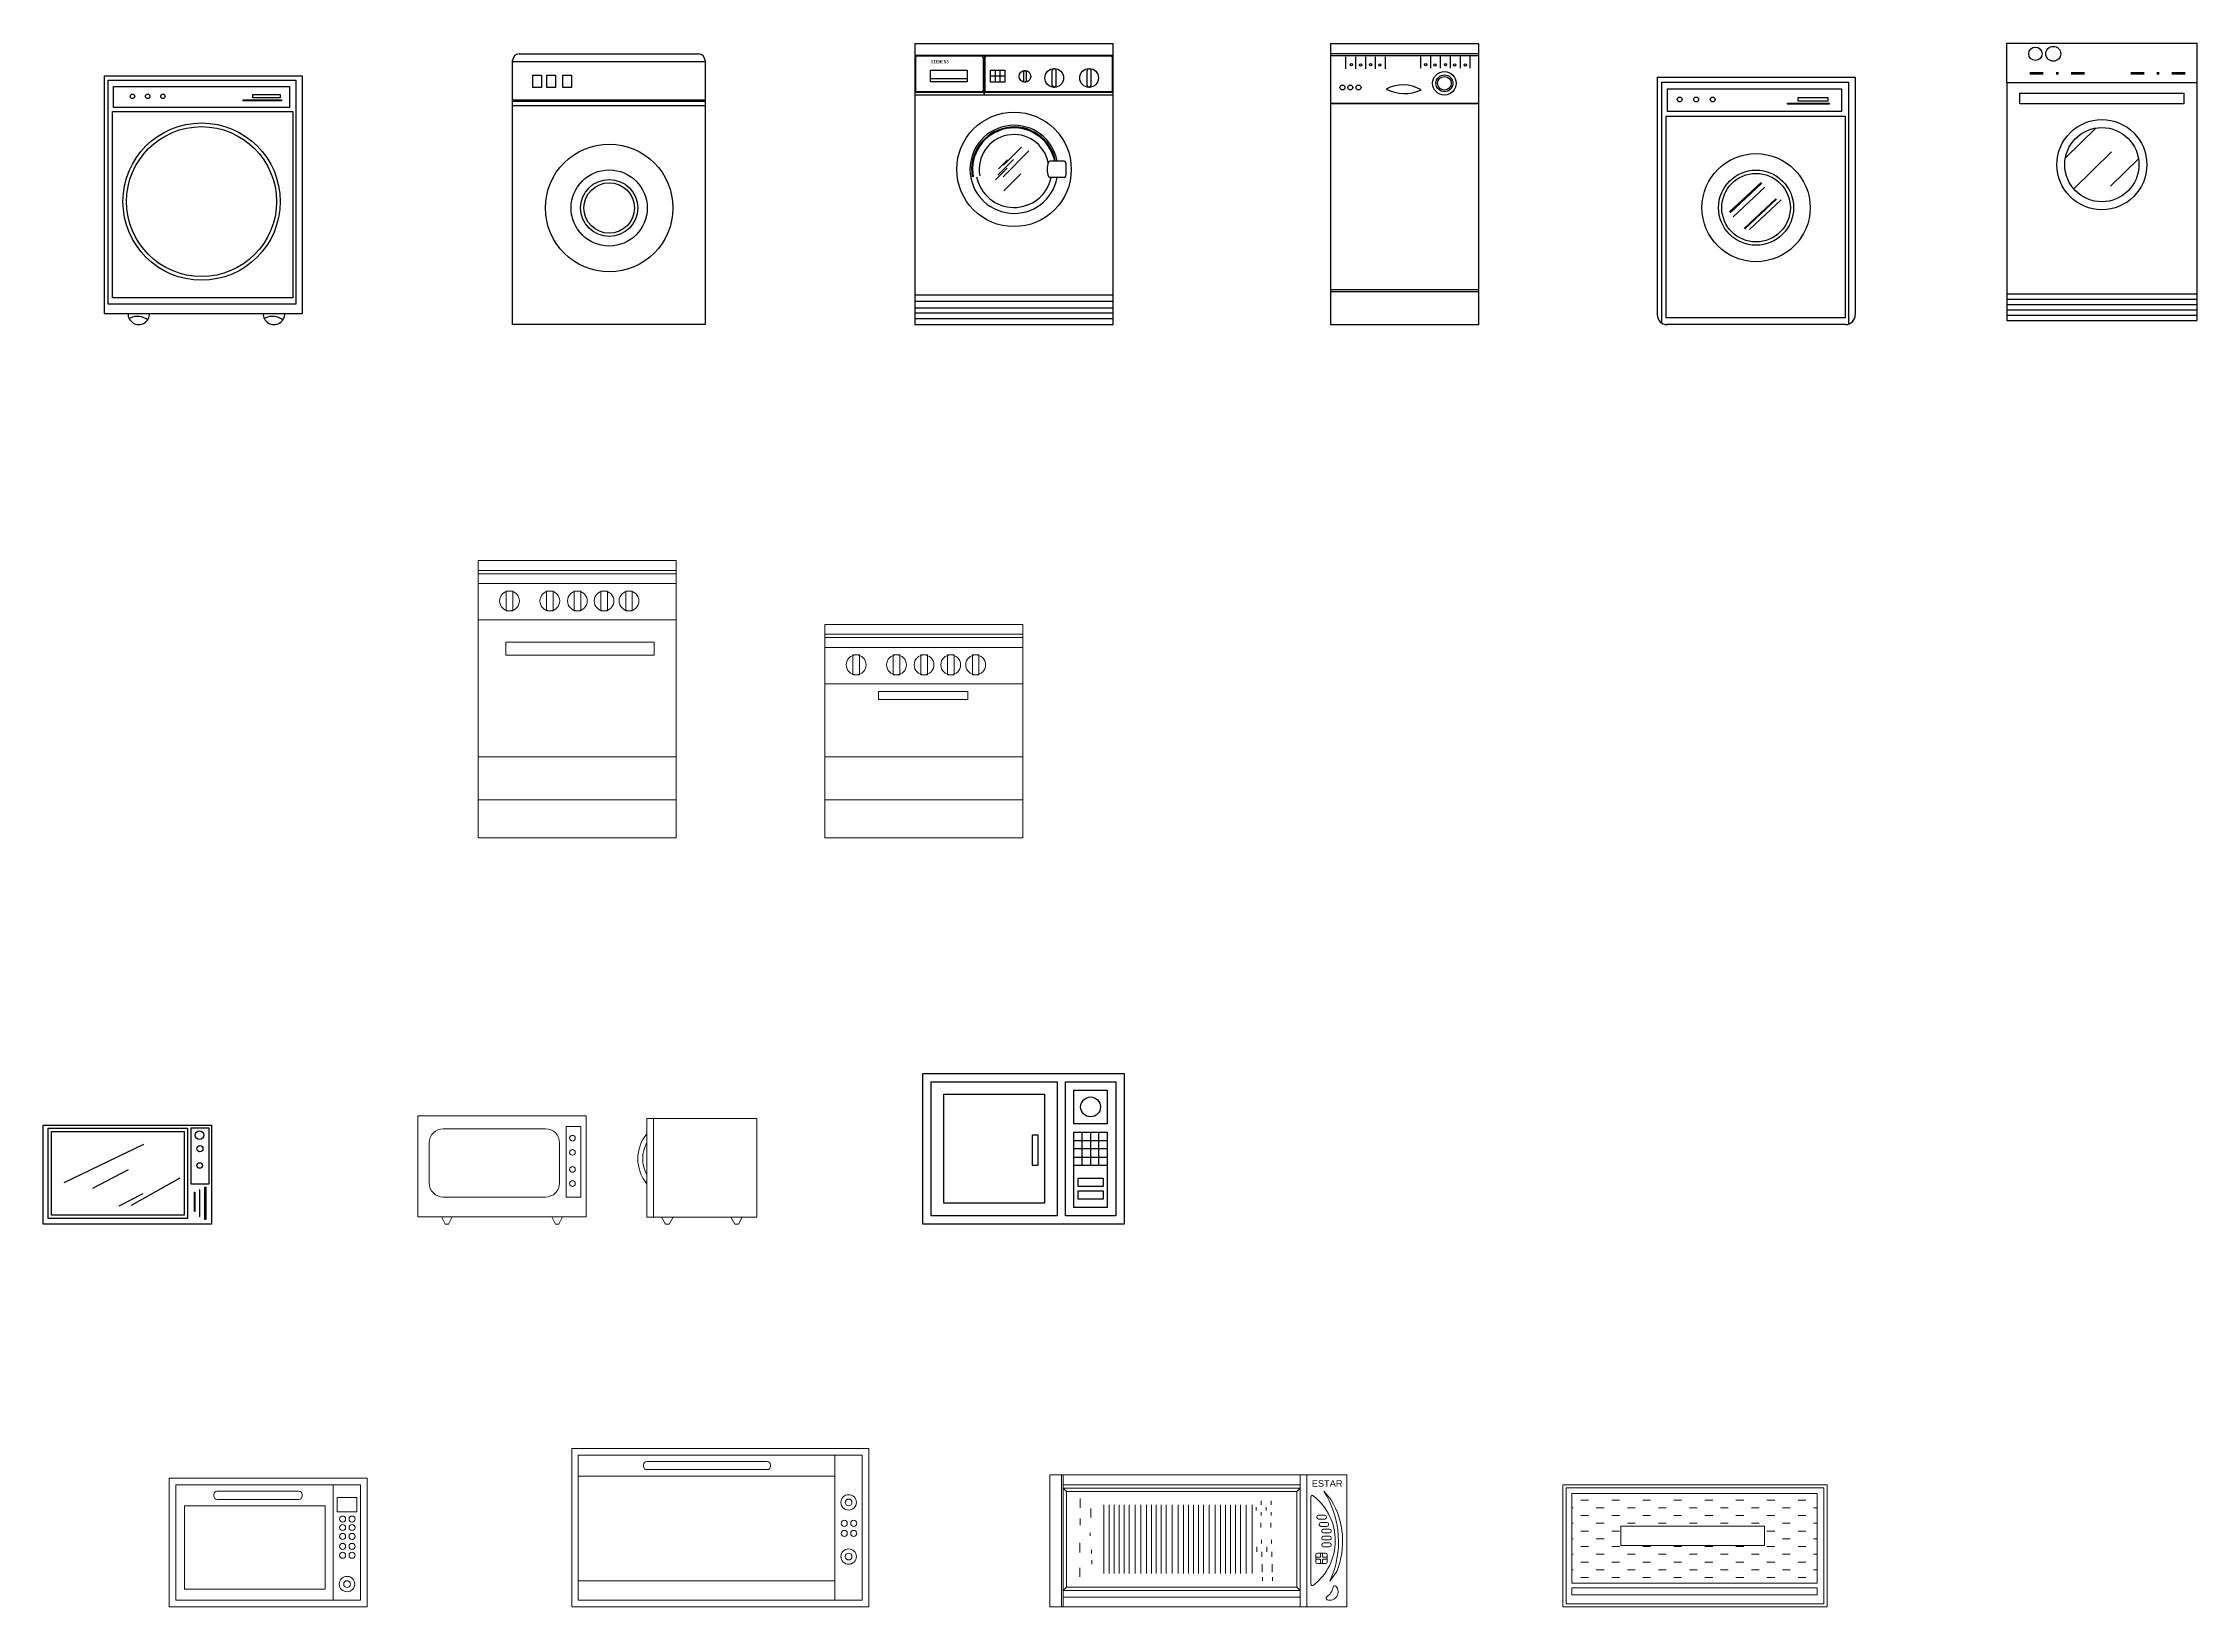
# Model space of a CAD drawing. Header units: millimetres. Extents: x 1738 to 17488, y 11313 to 20600.
# Drawn here: x 10452 to 16976, y 11313 to 16050 of the extents above; entities that cross this region are included whole.
import ezdxf

# ---------------------------------------------------------------- set-up
doc = ezdxf.new("R2010")
doc.units = ezdxf.units.MM
doc.styles.get("Standard").update_dxf_attribs({"font": 'Arial.ttf'})

# ---------------------------------------------------------------- blocks, each defined once
blk = doc.blocks.new('A$C703479F2')
for p, q in [((0, 749.4), (0, 30)), ((13.7, 4.8), (13.7, 734.7)), ((13.7, 734.7), (579.2, 734.7)), ((579.2, 734.7), (579.2, 0)), ((600, 749.4), (600, 30)), ((30.9, 714.1), (558.6, 714.1)), ((30.9, 645.4), (30.9, 714.1)), ((395.1, 667.2), (395.1, 670.9)), ((395.1, 670.9), (520.7, 670.9)), ((520.7, 667.2), (395.1, 667.2)), ((427.1, 677), (427.1, 688.1)), ((427.1, 688.1), (517, 688.1)), ((517, 677), (427.1, 677)), ((517, 688.1), (517, 677)), ((520.7, 670.9), (520.7, 667.2)), ((558.6, 714.1), (558.6, 645.4)), ((27.4, 20.6), (27.4, 631.7)), ((27.4, 631.7), (568.9, 631.7)), ((558.6, 645.4), (30.9, 645.4)), ((568.9, 631.7), (568.9, 20.6)), ((315, 430.6), (218.7, 341.1)), ((317.2, 428.4), (220.9, 338.9)), ((326.1, 416.2), (229.8, 326.7)), ((359.3, 380.9), (263, 291.3)), ((361.5, 379.7), (265.2, 290.2)), ((375.9, 377.5), (279.6, 288)), ((568.9, 20.6), (27.4, 20.6)), ((570, 0), (30, 0))]:
    blk.add_line(p, q)
at = {"linetype": 'Continuous'}
blk.add_line((0, 749.4), (600, 749.4), dxfattribs=at)
for centre, radius in [((68, 681.9), 7.39), ((118, 681.9), 7.39), ((168, 681.9), 7.39), ((299.4, 354.1), 163.8), ((299.4, 354.1), 113.8), ((299.4, 354.1), 103.8)]:
    blk.add_circle(centre, radius)
for centre, start, end in [((30, 30), 180, 270), ((570, 30), 270, 0)]:
    blk.add_arc(centre, 30, start, end)
blk = doc.blocks.new('A$C45BB0726')
at = {"linetype": 'Continuous'}
for p, q in [((0, 457.2), (609.6, 457.2)), ((0, 0), (0, 457.2)), ((609.6, 457.2), (609.6, 0)), ((25.4, 431.8), (406.3, 431.8)), ((25.4, 25.5), (25.4, 431.8)), ((63.5, 393.7), (368.2, 393.7)), ((63.5, 63.6), (63.5, 393.7)), ((368.2, 393.7), (368.2, 63.6)), ((406.3, 431.8), (406.3, 25.5)), ((431.8, 25.5), (431.8, 431.8)), ((431.8, 431.8), (584.2, 431.8)), ((457.2, 304.8), (457.2, 406.5)), ((457.2, 406.5), (558.7, 406.5)), ((558.7, 406.5), (558.7, 304.8)), ((584.2, 431.8), (584.2, 25.5)), ((558.7, 304.8), (457.2, 304.8)), ((457.2, 50.8), (457.2, 279.4)), ((457.2, 279.4), (558.7, 279.4)), ((482.5, 177.9), (482.5, 279.4)), ((508, 279.4), (508, 177.9)), ((533.4, 177.9), (533.4, 279.4)), ((558.7, 279.4), (558.7, 50.8)), ((457.2, 254.1), (558.7, 254.1)), ((558.7, 228.6), (457.2, 228.6)), ((457.2, 203.2), (558.7, 203.2)), ((558.7, 177.9), (457.2, 177.9)), ((469.9, 114.3), (469.9, 139.8)), ((469.9, 139.8), (546.1, 139.8)), ((546.1, 139.8), (546.1, 114.3)), ((546.1, 114.3), (469.9, 114.3)), ((469.9, 76.2), (469.9, 101.7)), ((469.9, 101.7), (546.1, 101.7)), ((546.1, 76.2), (469.9, 76.2)), ((546.1, 101.7), (546.1, 76.2)), ((609.6, 0), (0, 0)), ((406.3, 25.5), (25.4, 25.5)), ((368.2, 63.6), (63.5, 63.6)), ((584.2, 25.5), (431.8, 25.5)), ((558.7, 50.8), (457.2, 50.8))]:
    blk.add_line(p, q, dxfattribs=at)
at = {"linetype": 'ByBlock'}
for p, q in [((331.3, 270), (331.3, 179)), ((349, 270), (331.3, 270)), ((349, 179), (349, 270)), ((331.3, 179), (349, 179))]:
    blk.add_line(p, q, dxfattribs=at)
blk.add_circle((508, 355.6), 30.1, dxfattribs=at)
blk = doc.blocks.new('A$C6D236837')
for p, q in [((0, 850), (0, 0)), ((450, 850), (0, 850)), ((450, 0), (450, 850)), ((450, 820), (0, 820)), ((450, 814), (0, 814)), ((46, 810.7), (46, 775)), ((76, 810.7), (76, 775)), ((106, 810.7), (106, 775)), ((136, 810.7), (136, 775)), ((166, 810.7), (166, 775)), ((272.7, 812.4), (272.7, 776.7)), ((302.7, 812.4), (302.7, 776.7)), ((332.7, 812.4), (332.7, 776.7)), ((362.7, 812.4), (362.7, 776.7)), ((392.7, 812.4), (392.7, 776.7)), ((422.7, 812.4), (422.7, 776.7)), ((450, 670), (0, 670)), ((450, 669), (0, 669)), ((0, 106), (450, 106)), ((0, 100), (450, 100)), ((0, 0), (450, 0))]:
    blk.add_line(p, q)
for centre, radius in [((63.6, 787.2), 3.49), ((91.5, 786.3), 3.49), ((121.8, 787.2), 3.49), ((149.7, 786.3), 3.49), ((288.8, 787.2), 3.49), ((316.7, 786.3), 3.49), ((348.6, 787.2), 3.49), ((376.5, 786.3), 3.49), ((408.4, 786.3), 3.49), ((36.4, 718.1), 7.49), ((60.4, 718.1), 7.49), ((85.3, 718.1), 7.49), ((345.3, 730.8), 35.6), ((345.3, 730.8), 25.6), ((345.3, 730.8), 20.6)]:
    blk.add_circle(centre, radius)
for centre, radius, start, end in [((219.7, 618.2), 108, 59.39594, 118.19185), ((223.9, 819.1), 119.3, 242.42648, 295.16131)]:
    blk.add_arc(centre, radius, start, end)
blk = doc.blocks.new('A$C7FA93B8D')
for p, q in [((600, 850), (0, 850)), ((0, 850), (0, 0)), ((600, 0), (600, 850)), ((600, 815), (0, 815)), ((2, 808), (2, 710)), ((201.1, 813), (7, 813)), ((206.1, 808), (206.1, 710)), ((208.1, 815), (208.1, 695)), ((210.1, 815), (210.1, 695)), ((212.1, 808), (212.1, 710)), ((593, 813), (217.1, 813)), ((598, 710), (598, 808)), ((47.2, 734.8), (47.2, 770.6)), ((47.2, 770.6), (158, 770.6)), ((158, 744.8), (47.2, 744.8)), ((158, 734.8), (47.2, 734.8)), ((158, 770.6), (158, 734.8)), ((228.5, 734.5), (228.5, 770.6)), ((228.5, 770.6), (273.5, 770.6)), ((273.5, 734.5), (228.5, 734.5)), ((241.5, 752.6), (230.5, 752.6)), ((243.5, 734.5), (243.5, 770.6)), ((256.5, 752.6), (245.5, 752.6)), ((258.5, 734.5), (258.5, 770.6)), ((271.5, 752.6), (260.5, 752.6)), ((273.5, 734.5), (273.5, 770.6)), ((329.2, 766.1), (329.2, 737.8)), ((332.2, 769.1), (334.2, 769.1)), ((332.2, 734.8), (334.2, 734.8)), ((337.2, 766.1), (337.2, 737.8)), ((415.9, 724.3), (415.9, 769.8)), ((420.9, 774.8), (422.9, 774.8)), ((420.9, 719.3), (422.9, 719.3)), ((427.9, 724.3), (427.9, 769.8)), ((521.5, 724.3), (521.5, 769.8)), ((526.5, 774.8), (528.5, 774.8)), ((526.5, 719.3), (528.5, 719.3)), ((533.5, 724.3), (533.5, 769.8)), ((208.1, 703), (0, 703)), ((600, 695), (0, 695)), ((201.1, 705), (7, 705)), ((600, 703), (210.1, 703)), ((593, 705), (217.1, 705)), ((266.7, 447.8), (344.9, 526)), ((268.4, 482.9), (323, 537.5)), ((243.8, 438.7), (278.8, 473.7)), ((251.8, 453.6), (298.3, 500.1)), ((252.9, 472), (279.9, 499)), ((452.1, 495.2), (409, 495.2)), ((269.1, 405.3), (320.2, 456.4)), ((452.1, 445.2), (409, 445.2)), ((0, 90), (600, 90)), ((0, 70.7), (600, 70.7)), ((0, 51), (600, 51)), ((0, 35.6), (600, 35.6)), ((0, 18.5), (600, 18.5)), ((0, 0), (600, 0))]:
    blk.add_line(p, q)
for centre, radius in [((333.2, 751.9), 17.6), ((421.9, 747.1), 28.4), ((527.5, 747.1), 28.4), ((300, 470.2), 173.4)]:
    blk.add_circle(centre, radius)
for centre, radius, start, end in [((7, 808), 5, 90, 180), ((201.1, 808), 5, 0, 90), ((217.1, 808), 5, 90, 180), ((593, 808), 5, 0, 90), ((332.2, 766.1), 3, 90, 180), ((332.2, 737.8), 3, 180, 270), ((334.2, 766.1), 3, 0, 90), ((334.2, 737.8), 3, 270, 0), ((420.9, 769.8), 5, 90, 180), ((420.9, 724.3), 5, 180, 270), ((422.9, 769.8), 5, 0, 90), ((422.9, 724.3), 5, 270, 0), ((526.5, 769.8), 5, 90, 180), ((526.5, 724.3), 5, 180, 270), ((528.5, 769.8), 5, 0, 90), ((528.5, 724.3), 5, 270, 0), ((7, 710), 5, 180, 270), ((201.1, 710), 5, 270, 0), ((217.1, 710), 5, 180, 270), ((593, 710), 5, 270, 0), ((300, 470.2), 133.4, 10.79955, 349.20045), ((300, 470.2), 128.4, 10.79955, 190.2258), ((300, 470.2), 125.4, 10.79955, 190.47312), ((300, 470.2), 105.4, 10.79955, 190.47312), ((465.6, 470.2), 65, 160.52878, 199.47122), ((409, 490.2), 5, 90, 160.52878), ((452.1, 490.2), 5, 7.4903, 90), ((300, 470.2), 158.4, 352.5097, 7.4903), ((300, 470.2), 115.4, 191.39213, 347.49094), ((409, 450.2), 5, 199.47122, 270), ((452.1, 450.2), 5, 270, 352.5097)]:
    blk.add_arc(centre, radius, start, end)
at = {"insert": (47.9, 801.5), "char_height": 10, "width": 56.789, "attachment_point": 1}
blk.add_mtext('\\f黑体|b0|i0|c134|p2;SIEMENS', dxfattribs=at)
blk = doc.blocks.new('A$C05222EF3')
for p, q in [((0, 0), (0, 799.6)), ((0, 797.1), (583.2, 797.1)), ((20, 819.6), (563.2, 819.6)), ((583.2, 799.6), (583.2, 0)), ((61.4, 755.1), (87.3, 755.1)), ((61.4, 718), (61.4, 755.1)), ((87.3, 718), (61.4, 718)), ((87.3, 755.1), (87.3, 718)), ((104, 755.1), (130, 755.1)), ((104, 718), (104, 755.1)), ((130, 718), (104, 718)), ((130, 755.1), (130, 718)), ((152.3, 755.1), (178.3, 755.1)), ((152.3, 718), (152.3, 755.1)), ((178.3, 718), (152.3, 718)), ((178.3, 755.1), (178.3, 718)), ((0, 681.2), (583.2, 681.2)), ((0, 676.3), (583.2, 676.3)), ((0, 664.1), (583.2, 664.1)), ((583.2, 0), (0, 0))]:
    blk.add_line(p, q)
for radius in [193.1, 115.3, 86.4, 76.4]:
    blk.add_circle((292.5, 353.2), radius)
for centre, start, end in [((20, 799.6), 90, 180), ((563.2, 799.6), 0, 90)]:
    blk.add_arc(centre, 20, start, end)
blk = doc.blocks.new('A$C11210E57')
at = {"linetype": 'Continuous'}
for p, q in [((0, 300), (510, 300)), ((0, 0), (0, 300)), ((15.3, 290.8), (437.7, 290.8)), ((15.3, 17.8), (15.3, 290.8)), ((25.3, 280.8), (427.7, 280.8)), ((25.3, 27.8), (25.3, 280.8)), ((427.7, 280.8), (427.7, 27.8)), ((437.7, 290.8), (437.7, 17.8)), ((449.1, 121.4), (449.1, 292.7)), ((449.1, 292.7), (501.9, 292.7)), ((501.9, 292.7), (501.9, 121.4)), ((510, 300), (510, 0)), ((63.9, 126.3), (304.8, 242.4)), ((151.1, 109.7), (259.1, 165.7)), ((267.4, 57.9), (414.8, 140.8)), ((230, 55.8), (302.7, 93.2)), ((501.9, 121.4), (449.1, 121.4)), ((459.2, 38.9), (459.2, 97.5)), ((459.2, 97.5), (460, 97.5)), ((460, 97.5), (460, 38.9)), ((473.7, 104.7), (473.7, 23.6)), ((475.3, 104.7), (473.7, 104.7)), ((475.3, 23.6), (475.3, 104.7)), ((489.8, 14.8), (489.8, 112.7)), ((489.8, 112.7), (493, 112.7)), ((493, 112.7), (493, 14.8)), ((437.7, 17.8), (15.3, 17.8)), ((427.7, 27.8), (25.3, 27.8)), ((460, 38.9), (459.2, 38.9)), ((473.7, 23.6), (475.3, 23.6)), ((493, 14.8), (489.8, 14.8)), ((510, 0), (0, 0))]:
    blk.add_line(p, q, dxfattribs=at)
for centre, radius in [((473.9, 270.2), 13.2), ((475, 229), 9.23), ((474.3, 178.1), 8.3)]:
    blk.add_circle(centre, radius, dxfattribs=at)
blk = doc.blocks.new('A$C7F2A2924')
for p, q in [((0, 900), (0, 0)), ((720, 900), (720, 0)), ((221.9, 615.7), (337.1, 728.3)), ((253.4, 498.2), (396.8, 638.3)), ((392.4, 507.8), (498.8, 611.7)), ((0, 100), (720, 100)), ((0, 80), (720, 80)), ((0, 60), (720, 60)), ((0, 40), (720, 40)), ((0, 20), (720, 20)), ((0, 0), (720, 0))]:
    blk.add_line(p, q)
for points in [[(720, 900), (0, 900), (0, 1050), (720, 1050)], [(50, 820), (50, 860), (670, 860), (670, 820)]]:
    blk.add_lwpolyline(points, close=True)
at = {"const_width": 10}
for points in [[(139, 935.3), (87.2, 935.3)], [(185.9, 935.2), (195.9, 935.2)], [(242.7, 935.3), (294.5, 935.3)], [(520.8, 935.3), (468.9, 935.3)], [(567.6, 935.2), (577.6, 935.2)], [(624.4, 935.3), (676.3, 935.3)]]:
    blk.add_lwpolyline(points, dxfattribs=at)
for centre, radius in [((108.3, 1009.4), 25.4), ((175.9, 1009.4), 28.2), ((360, 589.6), 170.5), ((360, 589.6), 140.5)]:
    blk.add_circle(centre, radius)
blk = doc.blocks.new('A$C390868B8')
for p, q in [((0, 4083), (0, 183)), ((0, 4083), (3250, 4083)), ((3250, 4083), (3250, 183)), ((0, 183), (3250, 183))]:
    blk.add_line(p, q)
for points in [[(68, 4009), (3146, 4009), (3146, 336), (68, 336)], [(154, 3906), (3043, 3906), (3043, 3563), (154, 3563)], [(2281, 3690), (2909, 3690), (2909, 3671), (2281, 3671)], [(2441, 3776), (2890, 3776), (2890, 3721), (2441, 3721)], [(137, 3494), (3094, 3494), (3094, 439), (137, 439)]]:
    blk.add_lwpolyline(points, close=True)
for centre, radius in [((465, 3745), 36.9), ((715, 3745), 36.9), ((965, 3745), 36.9), ((1599, 2018), 1290), ((1599, 2018), 1230)]:
    blk.add_circle(centre, radius)
for centre, radius, start, end in [((569, 178), 178, 178.4559, 1.5441), ((546, -142), 276, 50.6789, 115.521), ((2787, 178), 178, 178.4559, 1.5441), ((2764, -142), 276, 50.6789, 115.521)]:
    blk.add_arc(centre, radius, start, end)
blk = doc.blocks.new('A$C71147F8F')
at = {"lineweight": 5}
for p, q in [((0, 810), (600, 810)), ((0, 800), (600, 800)), ((0, 770), (600, 770)), ((0, 660), (600, 660)), ((0, 245), (600, 245)), ((0, 115), (600, 115))]:
    blk.add_line(p, q, dxfattribs=at)
for points in [[(0, 0), (600, 0), (600, 840), (0, 840)], [(84.7, 687.5), (104.7, 687.5), (104.7, 747.5), (84.7, 747.5)], [(206.9, 687.5), (226.9, 687.5), (226.9, 747.5), (206.9, 747.5)], [(290.4, 687.5), (310.4, 687.5), (310.4, 747.5), (290.4, 747.5)], [(371.2, 687.5), (391.2, 687.5), (391.2, 747.5), (371.2, 747.5)], [(446.8, 687.5), (466.8, 687.5), (466.8, 747.5), (446.8, 747.5)], [(83.3, 552.8), (533.3, 552.8), (533.3, 592.8), (83.3, 592.8)]]:
    blk.add_lwpolyline(points, close=True, dxfattribs=at)
for centre in [(94.7, 717.5), (216.9, 717.5), (300.4, 717.5), (381.2, 717.5), (456.8, 717.5)]:
    blk.add_circle(centre, 30, dxfattribs=at)
blk = doc.blocks.new('A$C70995528')
at = {"lineweight": 5}
for p, q in [((0, 646.4), (0, 0)), ((600, 646.4), (0, 646.4)), ((0, 616.4), (600, 616.4)), ((0, 606.4), (600, 606.4)), ((600, 0), (600, 646.4)), ((0, 576.4), (600, 576.4)), ((84.7, 553.9), (84.7, 493.9)), ((104.7, 553.9), (84.7, 553.9)), ((104.7, 493.9), (104.7, 553.9)), ((206.9, 553.9), (206.9, 493.9)), ((226.9, 553.9), (206.9, 553.9)), ((226.9, 493.9), (226.9, 553.9)), ((290.4, 553.9), (290.4, 493.9)), ((310.4, 553.9), (290.4, 553.9)), ((310.4, 493.9), (310.4, 553.9)), ((371.2, 553.9), (371.2, 493.9)), ((391.2, 553.9), (371.2, 553.9)), ((391.2, 493.9), (391.2, 553.9)), ((446.8, 553.9), (446.8, 493.9)), ((466.8, 553.9), (446.8, 553.9)), ((466.8, 493.9), (466.8, 553.9)), ((0, 466.4), (600, 466.4)), ((84.7, 493.9), (104.7, 493.9)), ((206.9, 493.9), (226.9, 493.9)), ((290.4, 493.9), (310.4, 493.9)), ((371.2, 493.9), (391.2, 493.9)), ((446.8, 493.9), (466.8, 493.9)), ((162.7, 442.8), (162.7, 418.8)), ((432.7, 442.8), (162.7, 442.8)), ((162.7, 418.8), (432.7, 418.8)), ((432.7, 418.8), (432.7, 442.8)), ((0, 245), (600, 245)), ((0, 115), (600, 115)), ((0, 0), (600, 0))]:
    blk.add_line(p, q, dxfattribs=at)
for centre in [(94.7, 523.9), (216.9, 523.9), (300.4, 523.9), (381.2, 523.9), (456.8, 523.9)]:
    blk.add_circle(centre, 30, dxfattribs=at)
blk = doc.blocks.new('A$C2C5A1A4B')
at = {"lineweight": 5}
blk.add_line((47.8, 320.2), (47.8, 21.7), dxfattribs=at)
for points in [[(360.8, 21.7), (27.6, 21.7), (27.6, 320.2), (360.8, 320.2)], [(71.9, 21.7), (106.8, 21.7), (94.8, 0), (83.5, 0)], [(316.5, 21.7), (281.6, 21.7), (293.6, 0), (304.9, 0)]]:
    blk.add_lwpolyline(points, close=True, dxfattribs=at)
for radius, start, end in [(117.1, 139.86044, 220.13956), (102.1, 151.26301, 208.73699)]:
    blk.add_arc((117.1, 198.5), radius, start, end, dxfattribs=at)
blk = doc.blocks.new('A$C682B48C5')
at = {"lineweight": 5}
for p, q in [((600, 390), (0, 390)), ((0, 0), (0, 390)), ((580, 370), (20, 370)), ((20, 20), (20, 370)), ((497, 370), (497, 20)), ((580, 20), (580, 370)), ((600, 0), (600, 390)), ((600, 0), (0, 0)), ((580, 20), (20, 20))]:
    blk.add_line(p, q, dxfattribs=at)
blk.add_lwpolyline([(145.6, 350.3), (392.8, 350.3, -0.414214), (402.8, 340.3), (402.8, 335.8, -0.414214), (392.8, 325.8), (145.6, 325.8, -0.414214), (135.6, 335.8), (135.6, 340.3, -0.414214)], format="xyb", close=True, dxfattribs=at)
for points in [[(509.2, 331.8), (568.7, 331.8), (568.7, 288.2), (509.2, 288.2)], [(46.9, 305.7), (472.4, 305.7), (472.4, 53.3), (46.9, 53.3)]]:
    blk.add_lwpolyline(points, close=True, dxfattribs=at)
for centre, radius in [((525.5, 266.2), 9.17), ((554.3, 266.2), 9.17), ((525.5, 240.5), 9.17), ((525.5, 213.7), 9.17), ((554.3, 240.5), 9.17), ((554.3, 213.7), 9.17), ((525.5, 183.3), 9.17), ((525.5, 156.4), 9.17), ((554.3, 183.3), 9.17), ((554.3, 156.4), 9.17), ((538.9, 69.3), 23.3), ((538.9, 69.3), 10.1)]:
    blk.add_circle(centre, radius, dxfattribs=at)
blk = doc.blocks.new('A$C508B0507')
at = {"lineweight": 5}
for points in [[(0, 22.7), (510, 22.7), (510, 328.7), (0, 328.7)], [(449, 295.9), (494.4, 295.9), (494.4, 82.6), (449, 82.6)], [(71.5, 22.7), (103.9, 22.7), (92.7, 0), (82.7, 0)], [(438.5, 22.7), (406.1, 22.7), (417.3, 0), (427.3, 0)]]:
    blk.add_lwpolyline(points, close=True, dxfattribs=at)
blk.add_lwpolyline([(77.2, 289.5), (387.1, 289.5, -0.414214), (429.6, 247), (429.6, 125.1, -0.414214), (387.1, 82.6), (77.2, 82.6, -0.414214), (34.7, 125.1), (34.7, 247, -0.414214)], format="xyb", close=True, dxfattribs=at)
for centre in [(468.6, 260.9), (468.6, 217.9), (468.6, 166.3), (468.6, 123.3)]:
    blk.add_circle(centre, 8.6, dxfattribs=at)
blk = doc.blocks.new('A$C47F00A95')
at = {"lineweight": 5}
for p, q in [((900, 480), (0, 480)), ((0, 0), (0, 480)), ((20, 20), (20, 460)), ((797, 460), (20, 460)), ((880, 20), (880, 460)), ((900, 0), (900, 480)), ((797, 79), (797, 20)), ((797, 20), (20, 20)), ((880, 20), (797, 20)), ((900, 0), (0, 0))]:
    blk.add_line(p, q, dxfattribs=at)
blk.add_lwpolyline([(880, 460), (797, 460), (797, 79), (20, 79), (20, 395.7), (797, 395.7)], dxfattribs=at)
blk.add_lwpolyline([(227.3, 440.3), (592, 440.3, -0.414214), (602, 430.3), (602, 425.8, -0.414214), (592, 415.8), (227.3, 415.8, -0.414214), (217.3, 425.8), (217.3, 430.3, -0.414214)], format="xyb", close=True, dxfattribs=at)
for centre, radius in [((838.9, 316.7), 23.3), ((838.9, 316.7), 10.1), ((825.5, 253.2), 9.17), ((854.3, 253.2), 9.17), ((825.5, 222.8), 9.17), ((854.3, 222.8), 9.17), ((838.9, 152.4), 23.3), ((838.9, 152.4), 10.1)]:
    blk.add_circle(centre, radius, dxfattribs=at)
blk = doc.blocks.new('A$C089800BD')
at = {"lineweight": 5}
for p, q in [((0, 400), (0, 0)), ((900, 400), (0, 400)), ((35, 400), (35, 0)), ((40, 400), (40, 0)), ((758.1, 0), (758.1, 400)), ((778.1, 0), (778.1, 400)), ((900, 0), (900, 400)), ((758.1, 370), (40, 370)), ((40, 360), (50, 350)), ((758.1, 360), (40, 360)), ((50, 350), (50, 60)), ((748.1, 350), (50, 350)), ((92.2, 328.6), (92.2, 300.5)), ((758.1, 360), (748.1, 350)), ((748.1, 60), (748.1, 350)), ((790.1, 69.3), (790.1, 332.3)), ((852.5, 324.1), (830.2, 350.6)), ((92.2, 268.3), (92.2, 247.2)), ((124.5, 297.7), (124.5, 271.1)), ((163.5, 309.6), (163.5, 101.5)), ((163.5, 309.6), (163.5, 101.5)), ((163.5, 309.6), (163.5, 101.5)), ((180, 309.6), (180, 101.5)), ((195, 309.6), (195, 101.5)), ((210.1, 309.6), (210.1, 101.5)), ((225.2, 309.6), (225.2, 101.5)), ((240.2, 309.6), (240.2, 101.5)), ((258, 309.6), (258, 101.5)), ((258, 309.6), (258, 101.5)), ((275.9, 309.6), (275.9, 101.5)), ((275.9, 309.6), (275.9, 101.5)), ((275.9, 309.6), (275.9, 101.5)), ((275.9, 309.6), (275.9, 101.5)), ((292.3, 309.6), (292.3, 101.5)), ((307.4, 309.6), (307.4, 101.5)), ((322.4, 309.6), (322.4, 101.5)), ((337.5, 309.6), (337.5, 101.5)), ((352.6, 309.6), (352.6, 101.5)), ((370.4, 309.6), (370.4, 101.5)), ((370.4, 309.6), (370.4, 101.5)), ((388.2, 309.6), (388.2, 101.5)), ((388.2, 309.6), (388.2, 101.5)), ((388.2, 309.6), (388.2, 101.5)), ((388.2, 309.6), (388.2, 101.5)), ((404.6, 309.6), (404.6, 101.5)), ((419.7, 309.6), (419.7, 101.5)), ((434.8, 309.6), (434.8, 101.5)), ((449.8, 309.6), (449.8, 101.5)), ((464.9, 309.6), (464.9, 101.5)), ((482.7, 309.6), (482.7, 101.5)), ((482.7, 309.6), (482.7, 101.5)), ((500.5, 309.6), (500.5, 101.5)), ((500.5, 309.6), (500.5, 101.5)), ((500.5, 309.6), (500.5, 101.5)), ((500.5, 309.6), (500.5, 101.5)), ((517, 309.6), (517, 101.5)), ((532, 309.6), (532, 101.5)), ((547.1, 309.6), (547.1, 101.5)), ((562.2, 309.6), (562.2, 101.5)), ((577.2, 309.6), (577.2, 101.5)), ((595, 309.6), (595, 101.5)), ((595, 309.6), (595, 101.5)), ((612.8, 309.6), (612.8, 101.5)), ((625.1, 301.8), (625.1, 291.9)), ((640.1, 321.2), (640.1, 308.9)), ((640.1, 286.8), (640.1, 276.9)), ((655.4, 301.8), (655.4, 291.9)), ((670.4, 321.2), (670.4, 308.9)), ((670.4, 286.8), (670.4, 276.9)), ((809, 271.2), (809, 273)), ((814, 278), (832.5, 278)), ((832.5, 266.2), (814, 266.2)), ((837.5, 273), (837.5, 271.2)), ((121.7, 224.7), (121.7, 214.9)), ((639.3, 254.8), (639.3, 240.1)), ((640.9, 203.2), (640.9, 191.7)), ((669.6, 254.8), (669.6, 240.1)), ((671.2, 203.2), (671.2, 191.7)), ((815.8, 249), (815.8, 250.8)), ((820.8, 255.8), (839.3, 255.8)), ((839.3, 244), (820.8, 244)), ((823.8, 229.2), (823.8, 231)), ((823.8, 207.8), (823.8, 209.6)), ((828.8, 236), (847.3, 236)), ((847.3, 224.2), (828.8, 224.2)), ((828.8, 214.6), (847.3, 214.6)), ((847.3, 202.8), (828.8, 202.8)), ((844.3, 250.8), (844.3, 249)), ((852.3, 231), (852.3, 229.2)), ((852.3, 209.6), (852.3, 207.8)), ((90.8, 193.8), (90.8, 164.4)), ((125.9, 172.8), (125.9, 161.5)), ((127.3, 141.9), (127.3, 129.3)), ((626.7, 182.2), (626.7, 166.6)), ((641.7, 167.2), (641.7, 151.6)), ((657, 182.2), (657, 166.6)), ((672, 167.2), (672, 151.6)), ((805.5, 136.5), (805.5, 157.9)), ((818.7, 150.2), (805.5, 150.2)), ((818.7, 144.2), (805.5, 144.2)), ((810.5, 162.9), (835.3, 162.9)), ((835.3, 131.5), (810.5, 131.5)), ((819.9, 162.9), (819.9, 151.5)), ((819.9, 143), (819.9, 131.5)), ((823.8, 187.2), (823.8, 189)), ((825.9, 162.9), (825.9, 151.5)), ((825.9, 143), (825.9, 131.5)), ((840.3, 150.2), (827.1, 150.2)), ((840.3, 144.2), (827.1, 144.2)), ((828.8, 194), (847.3, 194)), ((847.3, 182.2), (828.8, 182.2)), ((840.3, 157.9), (840.3, 136.5)), ((852.3, 189), (852.3, 187.2)), ((90.8, 118), (90.8, 91.3)), ((643.4, 129.5), (643.4, 105.7)), ((644.2, 90.2), (644.2, 79.5)), ((673.7, 129.5), (673.7, 105.7)), ((674.5, 90.2), (674.5, 79.5)), ((869.6, 107.7), (847.7, 78)), ((40, 50), (50, 60)), ((40, 50), (758.1, 50)), ((40, 30), (758.1, 30)), ((50, 60), (748.1, 60)), ((758.1, 50), (748.1, 60)), ((0, 0), (900, 0))]:
    blk.add_line(p, q, dxfattribs=at)
for centre, radius, start, end in [((795.1, 332.3), 5, 40.64155, 180), ((693.2, 200.8), 171.3, 307.43407, 51.89392), ((589.1, 198.3), 285.2, 335.06387, 32.28142), ((814, 273), 5, 90, 180), ((814, 271.2), 5, 180, 270), ((832.5, 273), 5, 0, 90), ((832.5, 271.2), 5, 270, 0), ((639.4, 198.4), 247.4, 338.49461, 30.53864), ((820.8, 250.8), 5, 90, 180), ((820.8, 249), 5, 180, 270), ((828.8, 231), 5, 90, 180), ((828.8, 229.2), 5, 180, 270), ((828.8, 209.6), 5, 90, 180), ((828.8, 207.8), 5, 180, 270), ((839.3, 250.8), 5, 0, 90), ((839.3, 249), 5, 270, 0), ((847.3, 231), 5, 0, 90), ((847.3, 229.2), 5, 270, 0), ((847.3, 209.6), 5, 0, 90), ((847.3, 207.8), 5, 270, 0), ((810.5, 157.9), 5, 90, 180), ((810.5, 136.5), 5, 180, 270), ((822.9, 147.2), 5.2, 125.26176, 144.73824), ((822.9, 147.2), 5.2, 215.26176, 234.73824), ((828.8, 189), 5, 90, 180), ((828.8, 187.2), 5, 180, 270), ((822.9, 147.2), 5.2, 35.26176, 54.73824), ((822.9, 147.2), 5.2, 305.26176, 324.73824), ((835.3, 157.9), 5, 0, 90), ((835.3, 136.5), 5, 270, 0), ((847.3, 189), 5, 0, 90), ((847.3, 187.2), 5, 270, 0), ((795.1, 69.3), 5, 180, 319.35845), ((693.2, 200.8), 171.3, 265.73691, 274.26309), ((650.3, 200.8), 200.6, 301.62672, 302.49075), ((841.5, 26.3), 5, 123.51326, 250.73723), ((814.2, 67.5), 44.4, 303.51326, 350.35685), ((848.1, 45.4), 25.2, 250.73723, 43.13289), ((862.9, 59.2), 5, 43.13289, 170.35685)]:
    blk.add_arc(centre, radius, start, end, dxfattribs=at)
blk.add_text('ESTAR', height=20, dxfattribs=at).set_placement((793.3, 363.8))
blk = doc.blocks.new('A$C1987558B')
at = {"lineweight": 5}
for p, q in [((0, 370), (0, 0)), ((800, 370), (0, 370)), ((9.4, 360.6), (9.4, 9.4)), ((790.6, 360.6), (9.4, 360.6)), ((27, 72.2), (27, 343.2)), ((27, 343.2), (770.1, 343.2)), ((770.1, 343.2), (770.1, 72.2)), ((790.6, 9.4), (790.6, 360.6)), ((800, 0), (800, 370)), ((27, 300.3), (30.7, 300.3)), ((54.2, 323.8), (77.7, 323.8)), ((54.2, 276.8), (77.7, 276.8)), ((101.2, 300.3), (124.7, 300.3)), ((148.2, 323.8), (171.7, 323.8)), ((148.2, 276.8), (171.7, 276.8)), ((195.2, 300.3), (218.7, 300.3)), ((242.2, 323.8), (265.7, 323.8)), ((242.2, 276.8), (265.7, 276.8)), ((289.2, 300.3), (312.7, 300.3)), ((336.2, 323.8), (359.7, 323.8)), ((336.2, 276.8), (359.7, 276.8)), ((383.2, 300.3), (406.7, 300.3)), ((430.2, 323.8), (453.7, 323.8)), ((430.2, 276.8), (453.7, 276.8)), ((477.2, 300.3), (500.7, 300.3)), ((524.2, 323.8), (547.7, 323.8)), ((524.2, 276.8), (547.7, 276.8)), ((571.2, 300.3), (594.7, 300.3)), ((618.2, 323.8), (641.7, 323.8)), ((618.2, 276.8), (641.7, 276.8)), ((665.2, 300.3), (688.7, 300.3)), ((712.2, 323.8), (735.7, 323.8)), ((712.2, 276.8), (735.7, 276.8)), ((759.2, 300.3), (770.1, 300.3)), ((27, 253.3), (30.7, 253.3)), ((27, 206.3), (30.7, 206.3)), ((54.2, 229.8), (77.7, 229.8)), ((101.2, 253.3), (124.7, 253.3)), ((101.2, 206.3), (124.7, 206.3)), ((148.2, 229.8), (171.7, 229.8)), ((175.6, 185.7), (175.6, 244.9)), ((175.6, 244.9), (610.3, 244.9)), ((195.2, 253.3), (218.7, 253.3)), ((289.2, 253.3), (312.7, 253.3)), ((383.2, 253.3), (406.7, 253.3)), ((477.2, 253.3), (500.7, 253.3)), ((571.2, 253.3), (594.7, 253.3)), ((610.3, 244.9), (610.3, 185.7)), ((618.2, 229.8), (641.7, 229.8)), ((665.2, 253.3), (688.7, 253.3)), ((665.2, 206.3), (688.7, 206.3)), ((712.2, 229.8), (735.7, 229.8)), ((759.2, 253.3), (770.1, 253.3)), ((759.2, 206.3), (770.1, 206.3)), ((27, 159.3), (30.7, 159.3)), ((54.2, 182.8), (77.7, 182.8)), ((54.2, 135.8), (77.7, 135.8)), ((101.2, 159.3), (124.7, 159.3)), ((148.2, 182.8), (171.7, 182.8)), ((148.2, 135.8), (171.7, 135.8)), ((610.3, 185.7), (175.6, 185.7)), ((195.2, 159.3), (218.7, 159.3)), ((242.2, 182.8), (265.7, 182.8)), ((242.2, 135.8), (265.7, 135.8)), ((289.2, 159.3), (312.7, 159.3)), ((336.2, 182.8), (359.7, 182.8)), ((336.2, 135.8), (359.7, 135.8)), ((383.2, 159.3), (406.7, 159.3)), ((430.2, 182.8), (453.7, 182.8)), ((430.2, 135.8), (453.7, 135.8)), ((477.2, 159.3), (500.7, 159.3)), ((524.2, 182.8), (547.7, 182.8)), ((524.2, 135.8), (547.7, 135.8)), ((571.2, 159.3), (594.7, 159.3)), ((618.2, 182.8), (641.7, 182.8)), ((618.2, 135.8), (641.7, 135.8)), ((665.2, 159.3), (688.7, 159.3)), ((712.2, 182.8), (735.7, 182.8)), ((712.2, 135.8), (735.7, 135.8)), ((759.2, 159.3), (770.1, 159.3)), ((27, 112.3), (30.7, 112.3)), ((770.1, 72.2), (27, 72.2)), ((54.2, 88.8), (77.7, 88.8)), ((101.2, 112.3), (124.7, 112.3)), ((148.2, 88.8), (171.7, 88.8)), ((195.2, 112.3), (218.7, 112.3)), ((242.2, 88.8), (265.7, 88.8)), ((289.2, 112.3), (312.7, 112.3)), ((336.2, 88.8), (359.7, 88.8)), ((383.2, 112.3), (406.7, 112.3)), ((430.2, 88.8), (453.7, 88.8)), ((477.2, 112.3), (500.7, 112.3)), ((524.2, 88.8), (547.7, 88.8)), ((571.2, 112.3), (594.7, 112.3)), ((618.2, 88.8), (641.7, 88.8)), ((665.2, 112.3), (688.7, 112.3)), ((712.2, 88.8), (735.7, 88.8)), ((759.2, 112.3), (770.1, 112.3)), ((0, 0), (800, 0)), ((9.4, 9.4), (790.6, 9.4)), ((26.7, 36.5), (26.7, 57.6)), ((26.7, 57.6), (769.8, 57.6)), ((769.8, 36.5), (26.7, 36.5)), ((769.8, 57.6), (769.8, 36.5))]:
    blk.add_line(p, q, dxfattribs=at)

msp = doc.modelspace()

# ---------------------------------------------------------------- block references
for name, p in [('A$C05222EF3', (11874.1, 15197)), ('A$C7FA93B8D', (13092.9, 15197)), ('A$C6D236837', (14351.4, 15197)), ('A$C703479F2', (15341.4, 15197)), ('A$C71147F8F', (11769.9, 13642.5)), ('A$C70995528', (12820, 13642.5)), ('A$C45BB0726', (13116.9, 12471.8)), ('A$C508B0507', (11586.8, 12471.8)), ('A$C2C5A1A4B', (12253.2, 12471.8)), ('A$C11210E57', (10451.7, 12471.8)), ('A$C47F00A95', (12053.1, 11312.9)), ('A$C682B48C5', (10833.5, 11312.9)), ('A$C089800BD', (13501.6, 11312.9)), ('A$C1987558B', (15055.7, 11312.9))]:
    msp.add_blockref(name, p)
for name, p, xscale, yscale, zscale in [('A$C7F2A2924', (16400.3, 15209.7), 0.8, 0.8, 0.8), ('A$C390868B8', (10636.6, 15197), 0.184615, 0.184615, 0.184615)]:
    msp.add_blockref(name, p, dxfattribs=dict(xscale=xscale, yscale=yscale, zscale=zscale))

doc.saveas('drawing.dxf')
